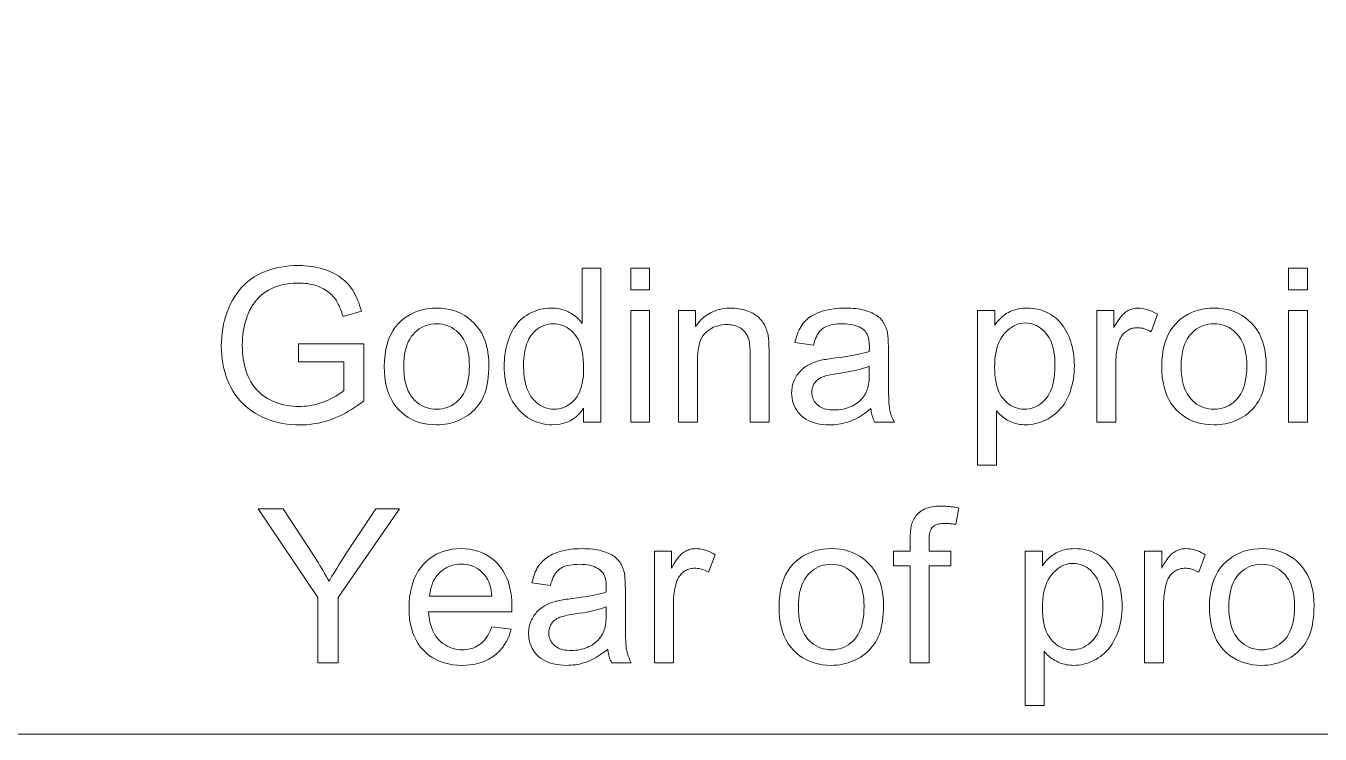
# Model space of a CAD drawing. Extents: x 0 to 297, y 0 to 420.
# Drawn here: x 245.36 to 270.57, y 113.87 to 127.65 of the extents above; entities that cross this region are included whole.
import ezdxf

# ---------------------------------------------------------------- set-up
doc = ezdxf.new("R2010")
doc.units = 0

msp = doc.modelspace()

# ---------------------------------------------------------------- linework, layer by layer
at = {"color": 7, "lineweight": 13}
msp.add_lwpolyline([(218.078, 153.595), (243.418, 113.867), (285.055, 113.867)], dxfattribs=at)
for points in [[(250.669, 121.114), (250.669, 121.466), (251.94, 121.468), (251.94, 120.355), (251.882, 120.31), (251.822, 120.266), (251.763, 120.226), (251.703, 120.187), (251.643, 120.151), (251.582, 120.117), (251.522, 120.085), (251.46, 120.056), (251.399, 120.029), (251.337, 120.004), (251.274, 119.982), (251.211, 119.962), (251.148, 119.944), (251.085, 119.929), (251.021, 119.916), (250.957, 119.905), (250.893, 119.897), (250.828, 119.891), (250.763, 119.888), (250.698, 119.887), (250.61, 119.888), (250.525, 119.894), (250.44, 119.904), (250.357, 119.917), (250.276, 119.934), (250.197, 119.955), (250.119, 119.979), (250.043, 120.008), (249.968, 120.04), (249.895, 120.076), (249.824, 120.115), (249.757, 120.158), (249.694, 120.205), (249.634, 120.254), (249.578, 120.307), (249.525, 120.364), (249.476, 120.424), (249.43, 120.487), (249.388, 120.553), (249.35, 120.623), (249.315, 120.696), (249.283, 120.77), (249.256, 120.846), (249.232, 120.923), (249.211, 121.002), (249.195, 121.083), (249.182, 121.166), (249.173, 121.25), (249.167, 121.336), (249.165, 121.423), (249.167, 121.51), (249.173, 121.596), (249.182, 121.681), (249.195, 121.764), (249.211, 121.847), (249.231, 121.928), (249.255, 122.008), (249.283, 122.087), (249.314, 122.164), (249.348, 122.241), (249.387, 122.315), (249.428, 122.385), (249.473, 122.451), (249.521, 122.513), (249.572, 122.572), (249.626, 122.626), (249.684, 122.677), (249.744, 122.723), (249.808, 122.766), (249.875, 122.805), (249.945, 122.84), (250.017, 122.871), (250.091, 122.899), (250.167, 122.923), (250.245, 122.943), (250.326, 122.959), (250.408, 122.972), (250.492, 122.982), (250.579, 122.987), (250.667, 122.989), (250.732, 122.988), (250.795, 122.985), (250.857, 122.979), (250.918, 122.972), (250.977, 122.963), (251.035, 122.951), (251.092, 122.937), (251.148, 122.921), (251.202, 122.904), (251.256, 122.883), (251.307, 122.862), (251.356, 122.838), (251.403, 122.813), (251.448, 122.786), (251.49, 122.757), (251.53, 122.727), (251.568, 122.695), (251.604, 122.662), (251.637, 122.627), (251.668, 122.59), (251.697, 122.551), (251.725, 122.51), (251.751, 122.467), (251.776, 122.421), (251.8, 122.373), (251.822, 122.323), (251.842, 122.27), (251.861, 122.215), (251.879, 122.158), (251.895, 122.099), (251.537, 122), (251.523, 122.045), (251.509, 122.088), (251.494, 122.129), (251.478, 122.168), (251.461, 122.205), (251.444, 122.24), (251.426, 122.273), (251.408, 122.304), (251.389, 122.333), (251.369, 122.361), (251.348, 122.386), (251.326, 122.411), (251.301, 122.435), (251.275, 122.457), (251.248, 122.479), (251.218, 122.499), (251.187, 122.518), (251.154, 122.537), (251.119, 122.554), (251.083, 122.57), (251.045, 122.585), (251.007, 122.599), (250.967, 122.611), (250.927, 122.621), (250.886, 122.629), (250.845, 122.637), (250.802, 122.642), (250.759, 122.646), (250.714, 122.648), (250.669, 122.649), (250.616, 122.648), (250.564, 122.646), (250.513, 122.642), (250.463, 122.636), (250.416, 122.628), (250.369, 122.619), (250.324, 122.609), (250.281, 122.596), (250.239, 122.582), (250.199, 122.566), (250.16, 122.549), (250.122, 122.531), (250.087, 122.512), (250.052, 122.492), (250.019, 122.47), (249.988, 122.448), (249.958, 122.425), (249.93, 122.4), (249.904, 122.375), (249.878, 122.348), (249.855, 122.321), (249.832, 122.293), (249.81, 122.265), (249.79, 122.236), (249.77, 122.207), (249.752, 122.177), (249.735, 122.146), (249.718, 122.115), (249.703, 122.084), (249.689, 122.052), (249.667, 121.995), (249.648, 121.938), (249.631, 121.88), (249.616, 121.821), (249.603, 121.762), (249.593, 121.701), (249.585, 121.639), (249.579, 121.576), (249.576, 121.513), (249.575, 121.448), (249.576, 121.369), (249.58, 121.293), (249.587, 121.219), (249.597, 121.148), (249.609, 121.08), (249.624, 121.014), (249.642, 120.951), (249.663, 120.89), (249.686, 120.832), (249.713, 120.777), (249.742, 120.724), (249.773, 120.674), (249.807, 120.627), (249.843, 120.583), (249.882, 120.541), (249.924, 120.503), (249.968, 120.467), (250.014, 120.434), (250.063, 120.403), (250.115, 120.376), (250.168, 120.351), (250.222, 120.328), (250.276, 120.309), (250.331, 120.292), (250.387, 120.277), (250.443, 120.266), (250.5, 120.256), (250.558, 120.25), (250.617, 120.246), (250.676, 120.245), (250.727, 120.246), (250.778, 120.249), (250.829, 120.254), (250.88, 120.261), (250.93, 120.269), (250.981, 120.28), (251.031, 120.293), (251.08, 120.308), (251.13, 120.325), (251.179, 120.344), (251.227, 120.364), (251.272, 120.384), (251.316, 120.405), (251.356, 120.425), (251.395, 120.446), (251.431, 120.468), (251.465, 120.489), (251.496, 120.511), (251.525, 120.533), (251.551, 120.556), (251.551, 121.114)], [(256.219, 119.938), (256.219, 120.212), (256.176, 120.15), (256.129, 120.096), (256.078, 120.047), (256.023, 120.005), (255.964, 119.969), (255.901, 119.94), (255.835, 119.918), (255.764, 119.902), (255.69, 119.892), (255.611, 119.889), (255.56, 119.89), (255.509, 119.894), (255.459, 119.901), (255.41, 119.912), (255.362, 119.924), (255.315, 119.94), (255.268, 119.959), (255.222, 119.98), (255.178, 120.005), (255.134, 120.032), (255.091, 120.062), (255.05, 120.094), (255.012, 120.128), (254.975, 120.165), (254.94, 120.203), (254.907, 120.245), (254.877, 120.288), (254.848, 120.334), (254.821, 120.382), (254.796, 120.432), (254.773, 120.484), (254.753, 120.538), (254.735, 120.593), (254.719, 120.65), (254.706, 120.708), (254.695, 120.768), (254.687, 120.829), (254.681, 120.892), (254.677, 120.956), (254.676, 121.022), (254.677, 121.087), (254.681, 121.15), (254.686, 121.212), (254.694, 121.273), (254.703, 121.333), (254.715, 121.391), (254.729, 121.448), (254.746, 121.504), (254.764, 121.559), (254.785, 121.613), (254.807, 121.664), (254.832, 121.714), (254.86, 121.761), (254.889, 121.805), (254.92, 121.847), (254.954, 121.886), (254.99, 121.923), (255.028, 121.957), (255.068, 121.989), (255.11, 122.019), (255.154, 122.046), (255.199, 122.07), (255.245, 122.091), (255.292, 122.109), (255.34, 122.125), (255.389, 122.137), (255.439, 122.147), (255.49, 122.154), (255.542, 122.159), (255.595, 122.16), (255.634, 122.159), (255.672, 122.157), (255.709, 122.153), (255.745, 122.147), (255.781, 122.139), (255.815, 122.13), (255.849, 122.119), (255.882, 122.107), (255.914, 122.093), (255.945, 122.077), (255.975, 122.06), (256.004, 122.042), (256.032, 122.023), (256.059, 122.003), (256.084, 121.982), (256.109, 121.96), (256.132, 121.937), (256.154, 121.913), (256.175, 121.887), (256.195, 121.861), (256.195, 122.938), (256.561, 122.938), (256.561, 119.938)], [(257.142, 122.514), (257.142, 122.938), (257.51, 122.938), (257.51, 122.514)], [(269.957, 122.514), (269.957, 122.938), (270.325, 122.938), (270.325, 122.514)], [(252.341, 121.024), (252.345, 121.142), (252.355, 121.253), (252.372, 121.358), (252.395, 121.457), (252.425, 121.55), (252.462, 121.636), (252.506, 121.716), (252.556, 121.79), (252.613, 121.857), (252.677, 121.919), (252.734, 121.964), (252.794, 122.006), (252.856, 122.042), (252.921, 122.073), (252.988, 122.1), (253.058, 122.121), (253.13, 122.138), (253.204, 122.15), (253.281, 122.158), (253.36, 122.16), (253.448, 122.157), (253.533, 122.148), (253.615, 122.134), (253.693, 122.113), (253.768, 122.087), (253.839, 122.054), (253.908, 122.016), (253.973, 121.972), (254.035, 121.922), (254.093, 121.866), (254.147, 121.805), (254.195, 121.74), (254.238, 121.67), (254.275, 121.596), (254.306, 121.517), (254.332, 121.433), (254.352, 121.346), (254.366, 121.253), (254.375, 121.156), (254.377, 121.055), (254.376, 120.973), (254.372, 120.894), (254.366, 120.819), (254.357, 120.748), (254.346, 120.68), (254.332, 120.616), (254.316, 120.555), (254.297, 120.498), (254.276, 120.445), (254.252, 120.395), (254.225, 120.348), (254.197, 120.303), (254.166, 120.26), (254.133, 120.22), (254.097, 120.181), (254.059, 120.145), (254.019, 120.111), (253.977, 120.079), (253.932, 120.049), (253.885, 120.022), (253.837, 119.996), (253.787, 119.974), (253.737, 119.954), (253.686, 119.936), (253.634, 119.922), (253.581, 119.91), (253.527, 119.901), (253.472, 119.894), (253.417, 119.89), (253.36, 119.889), (253.271, 119.892), (253.185, 119.9), (253.102, 119.915), (253.023, 119.935), (252.948, 119.962), (252.876, 119.994), (252.807, 120.032), (252.742, 120.076), (252.681, 120.126), (252.623, 120.181), (252.569, 120.242), (252.521, 120.309), (252.479, 120.38), (252.443, 120.457), (252.412, 120.538), (252.386, 120.625), (252.367, 120.717), (252.353, 120.814), (252.344, 120.917)], [(257.142, 119.938), (257.142, 122.111), (257.51, 122.111), (257.51, 119.938)], [(258.071, 119.938), (258.071, 122.111), (258.403, 122.111), (258.403, 121.802), (258.453, 121.87), (258.507, 121.931), (258.566, 121.985), (258.628, 122.031), (258.695, 122.071), (258.767, 122.103), (258.842, 122.128), (258.922, 122.146), (259.006, 122.157), (259.094, 122.16), (259.133, 122.159), (259.172, 122.157), (259.209, 122.154), (259.246, 122.149), (259.283, 122.142), (259.319, 122.135), (259.354, 122.125), (259.388, 122.115), (259.422, 122.103), (259.456, 122.089), (259.488, 122.075), (259.518, 122.059), (259.547, 122.043), (259.574, 122.026), (259.6, 122.008), (259.623, 121.989), (259.646, 121.969), (259.666, 121.948), (259.685, 121.927), (259.702, 121.904), (259.718, 121.881), (259.733, 121.857), (259.747, 121.832), (259.76, 121.806), (259.772, 121.779), (259.783, 121.751), (259.793, 121.723), (259.802, 121.693), (259.81, 121.663), (259.817, 121.632), (259.821, 121.61), (259.824, 121.585), (259.827, 121.557), (259.83, 121.526), (259.832, 121.491), (259.834, 121.454), (259.835, 121.414), (259.836, 121.37), (259.837, 121.324), (259.837, 121.274), (259.837, 119.938), (259.469, 119.938), (259.469, 121.26), (259.468, 121.304), (259.467, 121.345), (259.465, 121.385), (259.462, 121.422), (259.458, 121.456), (259.453, 121.489), (259.448, 121.519), (259.441, 121.547), (259.434, 121.573), (259.426, 121.596), (259.417, 121.618), (259.406, 121.639), (259.394, 121.659), (259.381, 121.678), (259.366, 121.697), (259.35, 121.714), (259.333, 121.73), (259.315, 121.746), (259.295, 121.761), (259.273, 121.774), (259.251, 121.787), (259.228, 121.798), (259.204, 121.808), (259.18, 121.817), (259.155, 121.824), (259.128, 121.83), (259.102, 121.835), (259.074, 121.838), (259.046, 121.84), (259.017, 121.841), (258.97, 121.839), (258.925, 121.835), (258.881, 121.827), (258.839, 121.817), (258.797, 121.804), (258.757, 121.787), (258.719, 121.768), (258.681, 121.745), (258.645, 121.72), (258.61, 121.691), (258.578, 121.659), (258.549, 121.621), (258.523, 121.578), (258.501, 121.529), (258.482, 121.475), (258.467, 121.416), (258.455, 121.351), (258.446, 121.281), (258.441, 121.205), (258.44, 121.125), (258.44, 119.938)], [(261.82, 120.206), (261.779, 120.172), (261.739, 120.14), (261.699, 120.111), (261.659, 120.083), (261.619, 120.057), (261.58, 120.034), (261.541, 120.012), (261.503, 119.993), (261.464, 119.976), (261.426, 119.96), (261.388, 119.947), (261.349, 119.934), (261.31, 119.924), (261.27, 119.914), (261.23, 119.907), (261.189, 119.9), (261.148, 119.895), (261.106, 119.891), (261.063, 119.889), (261.02, 119.889), (260.95, 119.89), (260.883, 119.896), (260.82, 119.904), (260.76, 119.917), (260.703, 119.932), (260.65, 119.952), (260.6, 119.974), (260.553, 120.001), (260.51, 120.03), (260.47, 120.064), (260.433, 120.1), (260.4, 120.137), (260.371, 120.177), (260.346, 120.219), (260.325, 120.263), (260.308, 120.309), (260.295, 120.356), (260.285, 120.406), (260.279, 120.457), (260.277, 120.511), (260.278, 120.542), (260.28, 120.573), (260.284, 120.604), (260.289, 120.634), (260.295, 120.663), (260.303, 120.692), (260.313, 120.721), (260.324, 120.748), (260.336, 120.776), (260.35, 120.802), (260.365, 120.828), (260.381, 120.853), (260.397, 120.877), (260.415, 120.9), (260.434, 120.921), (260.453, 120.942), (260.474, 120.962), (260.495, 120.98), (260.517, 120.998), (260.54, 121.014), (260.564, 121.03), (260.588, 121.044), (260.613, 121.058), (260.639, 121.072), (260.665, 121.084), (260.692, 121.096), (260.719, 121.107), (260.747, 121.117), (260.776, 121.126), (260.805, 121.135), (260.828, 121.141), (260.853, 121.146), (260.88, 121.152), (260.91, 121.157), (260.941, 121.163), (260.975, 121.168), (261.011, 121.174), (261.049, 121.179), (261.09, 121.185), (261.133, 121.19), (261.219, 121.201), (261.302, 121.212), (261.379, 121.224), (261.452, 121.236), (261.52, 121.248), (261.583, 121.261), (261.642, 121.275), (261.696, 121.288), (261.745, 121.302), (261.789, 121.317), (261.79, 121.332), (261.79, 121.345), (261.791, 121.357), (261.791, 121.369), (261.791, 121.379), (261.791, 121.388), (261.791, 121.396), (261.791, 121.403), (261.792, 121.409), (261.792, 121.413), (261.79, 121.457), (261.787, 121.498), (261.782, 121.536), (261.775, 121.572), (261.765, 121.605), (261.754, 121.635), (261.74, 121.663), (261.725, 121.688), (261.707, 121.711), (261.687, 121.73), (261.658, 121.754), (261.625, 121.775), (261.59, 121.794), (261.552, 121.81), (261.512, 121.824), (261.468, 121.835), (261.422, 121.844), (261.374, 121.85), (261.322, 121.854), (261.268, 121.855), (261.217, 121.854), (261.169, 121.852), (261.124, 121.847), (261.082, 121.841), (261.042, 121.832), (261.005, 121.822), (260.97, 121.811), (260.939, 121.797), (260.91, 121.781), (260.884, 121.764), (260.86, 121.744), (260.837, 121.722), (260.815, 121.697), (260.795, 121.669), (260.776, 121.638), (260.759, 121.604), (260.742, 121.568), (260.727, 121.529), (260.713, 121.487), (260.701, 121.442), (260.341, 121.491), (260.351, 121.536), (260.363, 121.58), (260.376, 121.622), (260.39, 121.662), (260.406, 121.7), (260.422, 121.736), (260.44, 121.771), (260.46, 121.804), (260.48, 121.835), (260.502, 121.864), (260.526, 121.892), (260.551, 121.919), (260.579, 121.944), (260.608, 121.968), (260.64, 121.99), (260.673, 122.011), (260.709, 122.031), (260.747, 122.05), (260.786, 122.067), (260.828, 122.083), (260.871, 122.098), (260.915, 122.111), (260.961, 122.122), (261.009, 122.132), (261.057, 122.141), (261.107, 122.148), (261.159, 122.153), (261.211, 122.157), (261.265, 122.159), (261.321, 122.16), (261.375, 122.159), (261.428, 122.157), (261.478, 122.154), (261.527, 122.15), (261.573, 122.144), (261.617, 122.137), (261.659, 122.128), (261.699, 122.118), (261.737, 122.107), (261.773, 122.095), (261.807, 122.081), (261.839, 122.067), (261.869, 122.052), (261.898, 122.037), (261.924, 122.021), (261.949, 122.004), (261.971, 121.986), (261.992, 121.968), (262.012, 121.949), (262.029, 121.93), (262.045, 121.91), (262.06, 121.888), (262.074, 121.866), (262.087, 121.842), (262.098, 121.818), (262.109, 121.792), (262.119, 121.765), (262.128, 121.738), (262.136, 121.709), (262.143, 121.679), (262.147, 121.659), (262.15, 121.635), (262.153, 121.609), (262.155, 121.58), (262.157, 121.547), (262.159, 121.512), (262.16, 121.473), (262.161, 121.432), (262.162, 121.387), (262.162, 121.339), (262.162, 120.848), (262.162, 120.749), (262.163, 120.658), (262.164, 120.574), (262.166, 120.498), (262.168, 120.429), (262.17, 120.368), (262.173, 120.314), (262.177, 120.268), (262.181, 120.23), (262.185, 120.199), (262.191, 120.172), (262.197, 120.145), (262.204, 120.118), (262.212, 120.092), (262.22, 120.065), (262.23, 120.039), (262.241, 120.014), (262.253, 119.988), (262.265, 119.963), (262.279, 119.938), (261.894, 119.938), (261.883, 119.961), (261.873, 119.985), (261.863, 120.01), (261.855, 120.036), (261.847, 120.062), (261.84, 120.089), (261.834, 120.117), (261.828, 120.146), (261.824, 120.175)], [(263.897, 119.105), (263.897, 122.111), (264.233, 122.111), (264.233, 121.829), (264.257, 121.861), (264.282, 121.892), (264.307, 121.921), (264.333, 121.948), (264.359, 121.974), (264.386, 121.998), (264.414, 122.02), (264.442, 122.041), (264.471, 122.06), (264.501, 122.077), (264.531, 122.093), (264.563, 122.107), (264.596, 122.119), (264.631, 122.13), (264.666, 122.139), (264.703, 122.147), (264.741, 122.153), (264.781, 122.157), (264.821, 122.159), (264.863, 122.16), (264.918, 122.159), (264.972, 122.154), (265.024, 122.147), (265.075, 122.137), (265.125, 122.124), (265.174, 122.109), (265.221, 122.09), (265.267, 122.068), (265.311, 122.044), (265.354, 122.017), (265.396, 121.987), (265.435, 121.955), (265.473, 121.92), (265.508, 121.883), (265.541, 121.844), (265.572, 121.803), (265.601, 121.759), (265.628, 121.712), (265.653, 121.664), (265.676, 121.613), (265.696, 121.56), (265.715, 121.506), (265.731, 121.452), (265.745, 121.396), (265.757, 121.339), (265.767, 121.282), (265.774, 121.223), (265.78, 121.163), (265.783, 121.102), (265.784, 121.041), (265.783, 120.975), (265.779, 120.91), (265.773, 120.847), (265.765, 120.785), (265.754, 120.724), (265.741, 120.664), (265.725, 120.606), (265.707, 120.55), (265.687, 120.494), (265.664, 120.44), (265.639, 120.388), (265.612, 120.338), (265.583, 120.291), (265.551, 120.246), (265.517, 120.204), (265.482, 120.165), (265.444, 120.127), (265.403, 120.093), (265.361, 120.061), (265.316, 120.031), (265.271, 120.004), (265.224, 119.98), (265.177, 119.958), (265.13, 119.94), (265.082, 119.924), (265.034, 119.911), (264.985, 119.901), (264.936, 119.894), (264.887, 119.89), (264.837, 119.889), (264.8, 119.889), (264.764, 119.892), (264.729, 119.896), (264.695, 119.901), (264.662, 119.908), (264.629, 119.917), (264.597, 119.927), (264.566, 119.938), (264.536, 119.952), (264.506, 119.966), (264.477, 119.982), (264.45, 119.999), (264.423, 120.017), (264.397, 120.035), (264.373, 120.054), (264.349, 120.074), (264.327, 120.095), (264.305, 120.117), (264.285, 120.139), (264.266, 120.163), (264.266, 119.105)], [(266.224, 119.938), (266.224, 122.111), (266.556, 122.111), (266.556, 121.782), (266.581, 121.826), (266.605, 121.868), (266.63, 121.906), (266.654, 121.941), (266.678, 121.973), (266.701, 122.002), (266.724, 122.028), (266.746, 122.051), (266.768, 122.07), (266.79, 122.086), (266.812, 122.1), (266.834, 122.113), (266.856, 122.124), (266.879, 122.134), (266.903, 122.142), (266.926, 122.148), (266.951, 122.153), (266.975, 122.157), (267.001, 122.159), (267.026, 122.16), (267.063, 122.159), (267.101, 122.155), (267.138, 122.149), (267.176, 122.141), (267.214, 122.13), (267.252, 122.117), (267.29, 122.102), (267.328, 122.084), (267.366, 122.064), (267.405, 122.041), (267.278, 121.7), (267.251, 121.715), (267.224, 121.728), (267.197, 121.74), (267.17, 121.751), (267.143, 121.76), (267.116, 121.767), (267.089, 121.772), (267.062, 121.776), (267.035, 121.779), (267.008, 121.779), (266.984, 121.779), (266.96, 121.777), (266.938, 121.773), (266.915, 121.768), (266.893, 121.761), (266.872, 121.753), (266.851, 121.744), (266.83, 121.733), (266.81, 121.721), (266.791, 121.707), (266.772, 121.692), (266.755, 121.676), (266.738, 121.658), (266.723, 121.64), (266.708, 121.62), (266.695, 121.599), (266.683, 121.578), (266.672, 121.555), (266.662, 121.53), (266.654, 121.505), (266.642, 121.466), (266.632, 121.425), (266.622, 121.384), (266.614, 121.342), (266.608, 121.3), (266.602, 121.256), (266.598, 121.212), (266.595, 121.167), (266.593, 121.122), (266.592, 121.076), (266.592, 119.938)], [(267.487, 121.024), (267.49, 121.142), (267.5, 121.253), (267.517, 121.358), (267.54, 121.457), (267.571, 121.55), (267.607, 121.636), (267.651, 121.716), (267.701, 121.79), (267.758, 121.857), (267.822, 121.919), (267.88, 121.964), (267.939, 122.006), (268.001, 122.042), (268.066, 122.073), (268.133, 122.1), (268.203, 122.121), (268.275, 122.138), (268.349, 122.15), (268.426, 122.158), (268.506, 122.16), (268.594, 122.157), (268.678, 122.148), (268.76, 122.134), (268.838, 122.113), (268.913, 122.087), (268.985, 122.054), (269.053, 122.016), (269.118, 121.972), (269.18, 121.922), (269.238, 121.866), (269.292, 121.805), (269.341, 121.74), (269.383, 121.67), (269.42, 121.596), (269.452, 121.517), (269.477, 121.433), (269.497, 121.346), (269.511, 121.253), (269.52, 121.156), (269.523, 121.055), (269.522, 120.973), (269.518, 120.894), (269.511, 120.819), (269.503, 120.748), (269.491, 120.68), (269.477, 120.616), (269.461, 120.555), (269.442, 120.498), (269.421, 120.445), (269.397, 120.395), (269.371, 120.348), (269.342, 120.303), (269.311, 120.26), (269.278, 120.22), (269.242, 120.181), (269.205, 120.145), (269.165, 120.111), (269.122, 120.079), (269.078, 120.049), (269.031, 120.022), (268.982, 119.996), (268.933, 119.974), (268.882, 119.954), (268.831, 119.936), (268.779, 119.922), (268.726, 119.91), (268.672, 119.901), (268.618, 119.894), (268.562, 119.89), (268.506, 119.889), (268.416, 119.892), (268.33, 119.9), (268.248, 119.915), (268.169, 119.935), (268.093, 119.962), (268.021, 119.994), (267.953, 120.032), (267.888, 120.076), (267.826, 120.126), (267.768, 120.181), (267.715, 120.242), (267.667, 120.309), (267.624, 120.38), (267.588, 120.457), (267.557, 120.538), (267.532, 120.625), (267.512, 120.717), (267.498, 120.814), (267.489, 120.917)], [(269.957, 119.938), (269.957, 122.111), (270.325, 122.111), (270.325, 119.938)], [(252.72, 121.024), (252.722, 120.943), (252.727, 120.866), (252.736, 120.793), (252.749, 120.724), (252.765, 120.659), (252.785, 120.599), (252.809, 120.543), (252.836, 120.491), (252.867, 120.443), (252.902, 120.399), (252.939, 120.36), (252.979, 120.324), (253.02, 120.293), (253.063, 120.266), (253.108, 120.243), (253.154, 120.225), (253.203, 120.21), (253.254, 120.2), (253.306, 120.194), (253.36, 120.191), (253.414, 120.194), (253.466, 120.2), (253.517, 120.21), (253.565, 120.225), (253.612, 120.244), (253.656, 120.267), (253.699, 120.294), (253.74, 120.325), (253.779, 120.361), (253.817, 120.4), (253.851, 120.444), (253.882, 120.492), (253.91, 120.545), (253.933, 120.602), (253.953, 120.664), (253.97, 120.729), (253.982, 120.8), (253.992, 120.874), (253.997, 120.953), (253.999, 121.037), (253.997, 121.115), (253.992, 121.19), (253.982, 121.261), (253.97, 121.328), (253.953, 121.391), (253.933, 121.45), (253.909, 121.505), (253.882, 121.557), (253.851, 121.604), (253.816, 121.647), (253.778, 121.687), (253.739, 121.722), (253.698, 121.753), (253.655, 121.78), (253.61, 121.803), (253.564, 121.822), (253.516, 121.836), (253.466, 121.847), (253.414, 121.853), (253.36, 121.855), (253.306, 121.853), (253.254, 121.847), (253.203, 121.837), (253.154, 121.822), (253.108, 121.804), (253.063, 121.781), (253.02, 121.754), (252.979, 121.723), (252.939, 121.688), (252.902, 121.648), (252.867, 121.605), (252.836, 121.557), (252.809, 121.506), (252.785, 121.449), (252.765, 121.389), (252.749, 121.325), (252.736, 121.256), (252.727, 121.183), (252.722, 121.106)], [(255.055, 121.022), (255.057, 120.941), (255.062, 120.864), (255.071, 120.791), (255.083, 120.722), (255.099, 120.658), (255.118, 120.597), (255.141, 120.541), (255.167, 120.489), (255.197, 120.442), (255.231, 120.398), (255.267, 120.359), (255.304, 120.324), (255.342, 120.293), (255.382, 120.266), (255.423, 120.243), (255.465, 120.225), (255.508, 120.21), (255.553, 120.2), (255.599, 120.194), (255.646, 120.191), (255.694, 120.193), (255.74, 120.199), (255.785, 120.209), (255.828, 120.223), (255.87, 120.241), (255.91, 120.263), (255.949, 120.288), (255.986, 120.318), (256.022, 120.351), (256.057, 120.389), (256.089, 120.431), (256.117, 120.476), (256.143, 120.526), (256.165, 120.58), (256.183, 120.638), (256.198, 120.701), (256.21, 120.767), (256.219, 120.838), (256.224, 120.913), (256.225, 120.992), (256.224, 121.078), (256.218, 121.161), (256.21, 121.238), (256.198, 121.311), (256.182, 121.378), (256.163, 121.441), (256.141, 121.5), (256.115, 121.553), (256.086, 121.602), (256.053, 121.646), (256.018, 121.686), (255.982, 121.722), (255.943, 121.753), (255.903, 121.78), (255.862, 121.803), (255.818, 121.822), (255.774, 121.836), (255.727, 121.847), (255.679, 121.853), (255.63, 121.855), (255.582, 121.853), (255.535, 121.847), (255.49, 121.837), (255.446, 121.823), (255.405, 121.805), (255.364, 121.783), (255.326, 121.757), (255.289, 121.727), (255.253, 121.693), (255.22, 121.655), (255.188, 121.612), (255.16, 121.565), (255.136, 121.513), (255.114, 121.457), (255.096, 121.396), (255.081, 121.331), (255.07, 121.261), (255.061, 121.186), (255.056, 121.106)], [(264.231, 121.012), (264.233, 120.93), (264.238, 120.853), (264.246, 120.78), (264.258, 120.711), (264.273, 120.647), (264.292, 120.587), (264.314, 120.532), (264.34, 120.481), (264.368, 120.434), (264.401, 120.392), (264.435, 120.354), (264.471, 120.32), (264.509, 120.29), (264.548, 120.264), (264.588, 120.242), (264.63, 120.224), (264.674, 120.21), (264.718, 120.199), (264.764, 120.193), (264.812, 120.191), (264.86, 120.194), (264.907, 120.2), (264.953, 120.21), (264.997, 120.225), (265.04, 120.243), (265.081, 120.266), (265.121, 120.293), (265.16, 120.324), (265.197, 120.36), (265.233, 120.399), (265.266, 120.443), (265.296, 120.491), (265.322, 120.544), (265.344, 120.602), (265.364, 120.664), (265.379, 120.731), (265.392, 120.802), (265.4, 120.878), (265.406, 120.958), (265.407, 121.043), (265.406, 121.124), (265.401, 121.201), (265.392, 121.273), (265.38, 121.342), (265.365, 121.406), (265.346, 121.466), (265.324, 121.522), (265.298, 121.574), (265.269, 121.621), (265.237, 121.665), (265.202, 121.704), (265.166, 121.739), (265.128, 121.77), (265.089, 121.797), (265.049, 121.82), (265.008, 121.838), (264.965, 121.853), (264.921, 121.863), (264.875, 121.869), (264.828, 121.872), (264.782, 121.869), (264.736, 121.863), (264.692, 121.852), (264.649, 121.836), (264.607, 121.817), (264.565, 121.792), (264.525, 121.764), (264.487, 121.731), (264.449, 121.693), (264.412, 121.652), (264.378, 121.606), (264.347, 121.556), (264.32, 121.502), (264.296, 121.444), (264.276, 121.382), (264.26, 121.316), (264.247, 121.246), (264.238, 121.172), (264.233, 121.094)], [(267.865, 121.024), (267.867, 120.943), (267.872, 120.866), (267.882, 120.793), (267.894, 120.724), (267.911, 120.659), (267.931, 120.599), (267.954, 120.543), (267.982, 120.491), (268.013, 120.443), (268.047, 120.399), (268.085, 120.36), (268.124, 120.324), (268.165, 120.293), (268.208, 120.266), (268.253, 120.243), (268.3, 120.225), (268.348, 120.21), (268.399, 120.2), (268.451, 120.194), (268.506, 120.191), (268.56, 120.194), (268.612, 120.2), (268.662, 120.21), (268.71, 120.225), (268.757, 120.244), (268.802, 120.267), (268.844, 120.294), (268.886, 120.325), (268.925, 120.361), (268.962, 120.4), (268.997, 120.444), (269.028, 120.492), (269.055, 120.545), (269.079, 120.602), (269.099, 120.664), (269.115, 120.729), (269.128, 120.8), (269.137, 120.874), (269.142, 120.953), (269.144, 121.037), (269.142, 121.115), (269.137, 121.19), (269.128, 121.261), (269.115, 121.328), (269.098, 121.391), (269.078, 121.45), (269.054, 121.505), (269.027, 121.557), (268.996, 121.604), (268.961, 121.647), (268.924, 121.687), (268.884, 121.722), (268.843, 121.753), (268.8, 121.78), (268.756, 121.803), (268.709, 121.822), (268.661, 121.836), (268.611, 121.847), (268.559, 121.853), (268.506, 121.855), (268.451, 121.853), (268.399, 121.847), (268.348, 121.837), (268.3, 121.822), (268.253, 121.804), (268.208, 121.781), (268.165, 121.754), (268.124, 121.723), (268.085, 121.688), (268.047, 121.648), (268.013, 121.605), (267.982, 121.557), (267.954, 121.506), (267.931, 121.449), (267.911, 121.389), (267.894, 121.325), (267.882, 121.256), (267.872, 121.183), (267.867, 121.106)], [(261.789, 121.028), (261.747, 121.012), (261.701, 120.997), (261.651, 120.982), (261.597, 120.967), (261.539, 120.953), (261.477, 120.939), (261.41, 120.926), (261.34, 120.913), (261.266, 120.901), (261.188, 120.889), (261.144, 120.883), (261.102, 120.876), (261.064, 120.869), (261.027, 120.862), (260.994, 120.854), (260.963, 120.847), (260.935, 120.839), (260.91, 120.832), (260.887, 120.824), (260.867, 120.816), (260.848, 120.807), (260.831, 120.798), (260.814, 120.788), (260.798, 120.777), (260.783, 120.765), (260.769, 120.753), (260.756, 120.74), (260.743, 120.726), (260.732, 120.711), (260.721, 120.696), (260.712, 120.68), (260.703, 120.664), (260.695, 120.647), (260.689, 120.63), (260.683, 120.613), (260.678, 120.595), (260.675, 120.577), (260.672, 120.559), (260.671, 120.54), (260.67, 120.521), (260.671, 120.492), (260.675, 120.464), (260.68, 120.437), (260.688, 120.411), (260.698, 120.386), (260.71, 120.362), (260.725, 120.339), (260.741, 120.317), (260.76, 120.296), (260.782, 120.275), (260.805, 120.257), (260.83, 120.24), (260.858, 120.225), (260.887, 120.213), (260.919, 120.202), (260.953, 120.193), (260.988, 120.186), (261.026, 120.181), (261.066, 120.178), (261.108, 120.177), (261.15, 120.178), (261.191, 120.181), (261.232, 120.186), (261.271, 120.192), (261.309, 120.2), (261.346, 120.211), (261.383, 120.223), (261.418, 120.237), (261.453, 120.253), (261.487, 120.27), (261.519, 120.29), (261.549, 120.31), (261.578, 120.332), (261.605, 120.356), (261.63, 120.381), (261.654, 120.407), (261.676, 120.434), (261.695, 120.463), (261.714, 120.493), (261.73, 120.525), (261.741, 120.551), (261.751, 120.58), (261.76, 120.611), (261.768, 120.644), (261.775, 120.68), (261.78, 120.718), (261.784, 120.758), (261.787, 120.801), (261.789, 120.846), (261.789, 120.893)], [(251.043, 115.256), (251.043, 116.526), (249.887, 118.256), (250.37, 118.256), (250.961, 117.351), (250.994, 117.3), (251.026, 117.25), (251.057, 117.199), (251.088, 117.148), (251.119, 117.097), (251.149, 117.047), (251.179, 116.996), (251.209, 116.945), (251.237, 116.894), (251.266, 116.844), (251.294, 116.891), (251.322, 116.94), (251.352, 116.99), (251.383, 117.041), (251.415, 117.094), (251.449, 117.147), (251.483, 117.202), (251.519, 117.258), (251.555, 117.315), (251.593, 117.374), (252.175, 118.256), (252.637, 118.256), (251.44, 116.526), (251.44, 115.256)], [(262.587, 115.256), (262.587, 117.142), (262.261, 117.142), (262.261, 117.429), (262.587, 117.429), (262.587, 117.66), (262.587, 117.703), (262.588, 117.743), (262.59, 117.781), (262.593, 117.817), (262.596, 117.851), (262.601, 117.882), (262.606, 117.911), (262.611, 117.938), (262.618, 117.963), (262.625, 117.985), (262.637, 118.014), (262.65, 118.041), (262.665, 118.067), (262.681, 118.091), (262.699, 118.115), (262.718, 118.138), (262.74, 118.159), (262.762, 118.18), (262.787, 118.199), (262.813, 118.218), (262.841, 118.235), (262.871, 118.25), (262.903, 118.263), (262.937, 118.275), (262.974, 118.284), (263.012, 118.293), (263.053, 118.299), (263.096, 118.303), (263.141, 118.306), (263.188, 118.307), (263.22, 118.306), (263.252, 118.305), (263.284, 118.303), (263.318, 118.301), (263.352, 118.298), (263.387, 118.293), (263.422, 118.289), (263.458, 118.283), (263.495, 118.277), (263.532, 118.27), (263.477, 117.949), (263.454, 117.953), (263.431, 117.956), (263.409, 117.959), (263.387, 117.962), (263.365, 117.964), (263.344, 117.966), (263.322, 117.967), (263.301, 117.968), (263.28, 117.969), (263.26, 117.969), (263.227, 117.968), (263.197, 117.966), (263.168, 117.963), (263.141, 117.958), (263.117, 117.951), (263.094, 117.943), (263.073, 117.934), (263.054, 117.923), (263.037, 117.911), (263.022, 117.897), (263.009, 117.882), (262.997, 117.864), (262.987, 117.843), (262.978, 117.82), (262.97, 117.795), (262.964, 117.767), (262.959, 117.736), (262.956, 117.703), (262.954, 117.667), (262.953, 117.629), (262.953, 117.429), (263.376, 117.429), (263.376, 117.142), (262.953, 117.142), (262.953, 115.256)], [(254.434, 115.955), (254.814, 115.908), (254.795, 115.843), (254.772, 115.781), (254.747, 115.722), (254.718, 115.665), (254.686, 115.612), (254.651, 115.562), (254.613, 115.515), (254.572, 115.47), (254.528, 115.429), (254.481, 115.391), (254.431, 115.356), (254.378, 115.324), (254.323, 115.297), (254.264, 115.273), (254.204, 115.253), (254.14, 115.236), (254.074, 115.223), (254.005, 115.214), (253.933, 115.208), (253.859, 115.206), (253.765, 115.209), (253.676, 115.218), (253.59, 115.233), (253.509, 115.253), (253.431, 115.28), (253.358, 115.312), (253.288, 115.35), (253.222, 115.394), (253.16, 115.444), (253.103, 115.5), (253.049, 115.561), (253.002, 115.627), (252.96, 115.698), (252.924, 115.773), (252.893, 115.853), (252.868, 115.938), (252.848, 116.027), (252.834, 116.121), (252.826, 116.22), (252.823, 116.324), (252.826, 116.431), (252.835, 116.533), (252.849, 116.631), (252.868, 116.723), (252.894, 116.811), (252.925, 116.894), (252.962, 116.971), (253.004, 117.044), (253.052, 117.112), (253.106, 117.175), (253.164, 117.233), (253.225, 117.284), (253.29, 117.33), (253.358, 117.369), (253.43, 117.402), (253.505, 117.429), (253.583, 117.451), (253.665, 117.466), (253.75, 117.475), (253.838, 117.478), (253.924, 117.475), (254.006, 117.466), (254.085, 117.451), (254.161, 117.43), (254.234, 117.404), (254.304, 117.371), (254.37, 117.333), (254.434, 117.288), (254.494, 117.238), (254.55, 117.181), (254.603, 117.119), (254.65, 117.053), (254.691, 116.981), (254.727, 116.905), (254.758, 116.824), (254.782, 116.738), (254.802, 116.647), (254.816, 116.552), (254.824, 116.452), (254.827, 116.346), (254.827, 116.339), (254.827, 116.332), (254.826, 116.324), (254.826, 116.315), (254.826, 116.305), (254.826, 116.295), (254.826, 116.284), (254.825, 116.273), (254.825, 116.261), (254.825, 116.248), (253.204, 116.248), (253.21, 116.178), (253.219, 116.112), (253.231, 116.048), (253.246, 115.988), (253.265, 115.932), (253.287, 115.879), (253.312, 115.829), (253.34, 115.782), (253.372, 115.739), (253.406, 115.7), (253.444, 115.663), (253.483, 115.631), (253.524, 115.603), (253.567, 115.578), (253.611, 115.557), (253.657, 115.54), (253.706, 115.526), (253.755, 115.517), (253.807, 115.511), (253.861, 115.509), (253.901, 115.51), (253.939, 115.514), (253.977, 115.519), (254.013, 115.526), (254.049, 115.536), (254.083, 115.548), (254.115, 115.561), (254.147, 115.577), (254.177, 115.596), (254.207, 115.616), (254.235, 115.638), (254.262, 115.663), (254.287, 115.691), (254.312, 115.721), (254.335, 115.754), (254.357, 115.789), (254.378, 115.827), (254.398, 115.867), (254.416, 115.91)], [(256.695, 115.524), (256.654, 115.49), (256.614, 115.458), (256.574, 115.429), (256.534, 115.401), (256.494, 115.375), (256.455, 115.352), (256.416, 115.33), (256.377, 115.311), (256.339, 115.293), (256.301, 115.278), (256.263, 115.264), (256.224, 115.252), (256.185, 115.242), (256.145, 115.232), (256.105, 115.224), (256.064, 115.218), (256.023, 115.213), (255.981, 115.209), (255.938, 115.207), (255.895, 115.206), (255.825, 115.208), (255.758, 115.213), (255.695, 115.222), (255.635, 115.234), (255.578, 115.25), (255.525, 115.269), (255.475, 115.292), (255.428, 115.318), (255.385, 115.348), (255.344, 115.381), (255.308, 115.417), (255.275, 115.455), (255.246, 115.495), (255.221, 115.537), (255.2, 115.581), (255.183, 115.626), (255.169, 115.674), (255.16, 115.724), (255.154, 115.775), (255.152, 115.829), (255.153, 115.86), (255.155, 115.891), (255.159, 115.922), (255.164, 115.952), (255.17, 115.981), (255.178, 116.01), (255.188, 116.038), (255.199, 116.066), (255.211, 116.094), (255.225, 116.12), (255.24, 116.146), (255.256, 116.171), (255.272, 116.195), (255.29, 116.217), (255.309, 116.239), (255.328, 116.26), (255.348, 116.279), (255.37, 116.298), (255.392, 116.315), (255.415, 116.332), (255.439, 116.348), (255.463, 116.362), (255.488, 116.376), (255.514, 116.39), (255.54, 116.402), (255.567, 116.414), (255.594, 116.425), (255.622, 116.435), (255.651, 116.444), (255.68, 116.453), (255.703, 116.458), (255.728, 116.464), (255.755, 116.47), (255.784, 116.475), (255.816, 116.481), (255.85, 116.486), (255.886, 116.492), (255.924, 116.497), (255.965, 116.503), (256.007, 116.508), (256.094, 116.519), (256.176, 116.53), (256.254, 116.542), (256.327, 116.554), (256.395, 116.566), (256.458, 116.579), (256.517, 116.592), (256.571, 116.606), (256.62, 116.62), (256.664, 116.635), (256.665, 116.649), (256.665, 116.663), (256.665, 116.675), (256.666, 116.687), (256.666, 116.697), (256.666, 116.706), (256.666, 116.714), (256.666, 116.721), (256.666, 116.726), (256.666, 116.731), (256.665, 116.775), (256.662, 116.816), (256.657, 116.854), (256.65, 116.89), (256.64, 116.923), (256.629, 116.953), (256.615, 116.981), (256.6, 117.006), (256.582, 117.028), (256.562, 117.048), (256.532, 117.072), (256.5, 117.093), (256.465, 117.112), (256.427, 117.128), (256.387, 117.142), (256.343, 117.153), (256.297, 117.162), (256.248, 117.168), (256.197, 117.172), (256.142, 117.173), (256.092, 117.172), (256.044, 117.169), (255.999, 117.165), (255.956, 117.158), (255.917, 117.15), (255.88, 117.14), (255.845, 117.128), (255.814, 117.115), (255.785, 117.099), (255.759, 117.082), (255.735, 117.062), (255.712, 117.04), (255.69, 117.015), (255.67, 116.987), (255.651, 116.956), (255.633, 116.922), (255.617, 116.886), (255.602, 116.847), (255.588, 116.805), (255.576, 116.76), (255.215, 116.809), (255.226, 116.854), (255.238, 116.898), (255.251, 116.94), (255.265, 116.98), (255.28, 117.018), (255.297, 117.054), (255.315, 117.089), (255.335, 117.122), (255.355, 117.153), (255.377, 117.182), (255.401, 117.21), (255.426, 117.237), (255.454, 117.262), (255.483, 117.286), (255.515, 117.308), (255.548, 117.329), (255.584, 117.349), (255.621, 117.368), (255.661, 117.385), (255.703, 117.401), (255.746, 117.416), (255.79, 117.429), (255.836, 117.44), (255.884, 117.45), (255.932, 117.459), (255.982, 117.466), (256.034, 117.471), (256.086, 117.475), (256.14, 117.477), (256.196, 117.478), (256.25, 117.477), (256.303, 117.475), (256.353, 117.472), (256.402, 117.467), (256.448, 117.462), (256.492, 117.454), (256.534, 117.446), (256.574, 117.436), (256.612, 117.425), (256.648, 117.412), (256.682, 117.399), (256.714, 117.385), (256.744, 117.37), (256.772, 117.355), (256.799, 117.339), (256.824, 117.322), (256.846, 117.304), (256.867, 117.286), (256.886, 117.267), (256.904, 117.248), (256.92, 117.227), (256.935, 117.206), (256.948, 117.183), (256.961, 117.16), (256.973, 117.135), (256.984, 117.11), (256.994, 117.083), (257.003, 117.056), (257.011, 117.027), (257.018, 116.997), (257.022, 116.977), (257.025, 116.953), (257.028, 116.927), (257.03, 116.898), (257.032, 116.865), (257.034, 116.83), (257.035, 116.791), (257.036, 116.75), (257.037, 116.705), (257.037, 116.657), (257.037, 116.166), (257.037, 116.067), (257.038, 115.976), (257.039, 115.892), (257.041, 115.816), (257.043, 115.747), (257.045, 115.686), (257.048, 115.632), (257.052, 115.586), (257.056, 115.547), (257.06, 115.517), (257.065, 115.489), (257.072, 115.463), (257.079, 115.436), (257.086, 115.409), (257.095, 115.383), (257.105, 115.357), (257.116, 115.331), (257.127, 115.306), (257.14, 115.281), (257.153, 115.256), (256.769, 115.256), (256.758, 115.279), (256.747, 115.303), (256.738, 115.328), (256.729, 115.353), (256.722, 115.38), (256.715, 115.407), (256.708, 115.435), (256.703, 115.464), (256.699, 115.493)], [(257.604, 115.256), (257.604, 117.429), (257.935, 117.429), (257.935, 117.099), (257.96, 117.144), (257.985, 117.186), (258.009, 117.224), (258.034, 117.259), (258.057, 117.291), (258.08, 117.32), (258.103, 117.346), (258.126, 117.369), (258.148, 117.388), (258.169, 117.404), (258.191, 117.418), (258.213, 117.431), (258.236, 117.442), (258.259, 117.451), (258.282, 117.46), (258.306, 117.466), (258.33, 117.471), (258.355, 117.475), (258.38, 117.477), (258.406, 117.478), (258.443, 117.477), (258.481, 117.473), (258.518, 117.467), (258.556, 117.459), (258.594, 117.448), (258.631, 117.435), (258.669, 117.42), (258.708, 117.402), (258.746, 117.382), (258.784, 117.359), (258.658, 117.018), (258.63, 117.033), (258.603, 117.046), (258.576, 117.058), (258.549, 117.069), (258.522, 117.077), (258.495, 117.085), (258.468, 117.09), (258.441, 117.094), (258.414, 117.097), (258.387, 117.097), (258.363, 117.097), (258.34, 117.094), (258.317, 117.091), (258.295, 117.086), (258.273, 117.079), (258.251, 117.071), (258.23, 117.062), (258.21, 117.051), (258.19, 117.038), (258.17, 117.025), (258.152, 117.01), (258.134, 116.993), (258.118, 116.976), (258.102, 116.958), (258.088, 116.938), (258.075, 116.917), (258.063, 116.895), (258.052, 116.872), (258.042, 116.848), (258.033, 116.823), (258.022, 116.783), (258.011, 116.743), (258.002, 116.702), (257.994, 116.66), (257.987, 116.617), (257.982, 116.574), (257.977, 116.53), (257.974, 116.485), (257.973, 116.44), (257.972, 116.393), (257.972, 115.256)], [(260.031, 116.342), (260.034, 116.46), (260.044, 116.571), (260.061, 116.676), (260.084, 116.775), (260.115, 116.868), (260.151, 116.954), (260.195, 117.034), (260.245, 117.108), (260.302, 117.175), (260.366, 117.236), (260.424, 117.282), (260.483, 117.323), (260.545, 117.36), (260.61, 117.391), (260.677, 117.418), (260.747, 117.439), (260.819, 117.456), (260.893, 117.468), (260.97, 117.476), (261.05, 117.478), (261.138, 117.475), (261.222, 117.466), (261.304, 117.452), (261.382, 117.431), (261.457, 117.405), (261.529, 117.372), (261.597, 117.334), (261.662, 117.29), (261.724, 117.24), (261.782, 117.184), (261.836, 117.123), (261.885, 117.058), (261.927, 116.988), (261.964, 116.914), (261.996, 116.835), (262.021, 116.751), (262.041, 116.663), (262.055, 116.571), (262.064, 116.474), (262.067, 116.373), (262.065, 116.291), (262.062, 116.212), (262.055, 116.137), (262.047, 116.066), (262.035, 115.998), (262.021, 115.934), (262.005, 115.873), (261.986, 115.816), (261.965, 115.763), (261.941, 115.713), (261.915, 115.666), (261.886, 115.621), (261.855, 115.578), (261.822, 115.538), (261.786, 115.499), (261.749, 115.463), (261.709, 115.429), (261.666, 115.397), (261.622, 115.367), (261.575, 115.339), (261.526, 115.314), (261.477, 115.292), (261.426, 115.272), (261.375, 115.254), (261.323, 115.24), (261.27, 115.228), (261.216, 115.218), (261.162, 115.212), (261.106, 115.208), (261.05, 115.206), (260.96, 115.209), (260.874, 115.218), (260.792, 115.233), (260.713, 115.253), (260.637, 115.28), (260.565, 115.312), (260.497, 115.35), (260.432, 115.394), (260.37, 115.444), (260.312, 115.499), (260.259, 115.56), (260.211, 115.626), (260.168, 115.698), (260.132, 115.774), (260.101, 115.856), (260.076, 115.943), (260.056, 116.035), (260.042, 116.132), (260.033, 116.235)], [(264.827, 114.423), (264.827, 117.429), (265.163, 117.429), (265.163, 117.146), (265.187, 117.179), (265.212, 117.209), (265.237, 117.238), (265.263, 117.266), (265.289, 117.291), (265.316, 117.316), (265.344, 117.338), (265.372, 117.359), (265.401, 117.378), (265.431, 117.395), (265.462, 117.411), (265.493, 117.425), (265.526, 117.437), (265.561, 117.448), (265.596, 117.457), (265.633, 117.465), (265.671, 117.47), (265.711, 117.475), (265.751, 117.477), (265.793, 117.478), (265.848, 117.477), (265.902, 117.472), (265.954, 117.465), (266.005, 117.455), (266.055, 117.442), (266.104, 117.426), (266.151, 117.408), (266.197, 117.386), (266.241, 117.362), (266.284, 117.335), (266.326, 117.305), (266.365, 117.273), (266.403, 117.238), (266.438, 117.201), (266.471, 117.162), (266.502, 117.12), (266.531, 117.077), (266.558, 117.03), (266.583, 116.982), (266.606, 116.931), (266.626, 116.878), (266.645, 116.824), (266.661, 116.769), (266.675, 116.714), (266.687, 116.657), (266.697, 116.599), (266.704, 116.541), (266.71, 116.481), (266.713, 116.42), (266.714, 116.359), (266.713, 116.293), (266.709, 116.228), (266.703, 116.164), (266.695, 116.102), (266.684, 116.042), (266.671, 115.982), (266.655, 115.924), (266.637, 115.867), (266.617, 115.812), (266.594, 115.758), (266.569, 115.706), (266.542, 115.656), (266.513, 115.609), (266.481, 115.564), (266.448, 115.522), (266.412, 115.482), (266.374, 115.445), (266.333, 115.411), (266.291, 115.378), (266.247, 115.349), (266.201, 115.322), (266.154, 115.297), (266.107, 115.276), (266.06, 115.258), (266.012, 115.242), (265.964, 115.229), (265.916, 115.219), (265.866, 115.212), (265.817, 115.208), (265.767, 115.206), (265.73, 115.207), (265.694, 115.21), (265.66, 115.213), (265.625, 115.219), (265.592, 115.226), (265.559, 115.234), (265.527, 115.245), (265.496, 115.256), (265.466, 115.269), (265.436, 115.284), (265.407, 115.3), (265.38, 115.317), (265.353, 115.335), (265.327, 115.353), (265.303, 115.372), (265.279, 115.392), (265.257, 115.413), (265.235, 115.435), (265.215, 115.457), (265.196, 115.481), (265.196, 114.423)], [(267.154, 115.256), (267.154, 117.429), (267.486, 117.429), (267.486, 117.099), (267.511, 117.144), (267.536, 117.186), (267.56, 117.224), (267.584, 117.259), (267.608, 117.291), (267.631, 117.32), (267.654, 117.346), (267.676, 117.369), (267.698, 117.388), (267.72, 117.404), (267.742, 117.418), (267.764, 117.431), (267.786, 117.442), (267.809, 117.451), (267.833, 117.46), (267.857, 117.466), (267.881, 117.471), (267.906, 117.475), (267.931, 117.477), (267.956, 117.478), (267.994, 117.477), (268.031, 117.473), (268.069, 117.467), (268.106, 117.459), (268.144, 117.448), (268.182, 117.435), (268.22, 117.42), (268.258, 117.402), (268.296, 117.382), (268.335, 117.359), (268.208, 117.018), (268.181, 117.033), (268.154, 117.046), (268.127, 117.058), (268.1, 117.069), (268.073, 117.077), (268.046, 117.085), (268.019, 117.09), (267.992, 117.094), (267.965, 117.097), (267.938, 117.097), (267.914, 117.097), (267.891, 117.094), (267.868, 117.091), (267.845, 117.086), (267.823, 117.079), (267.802, 117.071), (267.781, 117.062), (267.76, 117.051), (267.74, 117.038), (267.721, 117.025), (267.702, 117.01), (267.685, 116.993), (267.668, 116.976), (267.653, 116.958), (267.639, 116.938), (267.625, 116.917), (267.613, 116.895), (267.602, 116.872), (267.593, 116.848), (267.584, 116.823), (267.572, 116.783), (267.562, 116.743), (267.553, 116.702), (267.545, 116.66), (267.538, 116.617), (267.532, 116.574), (267.528, 116.53), (267.525, 116.485), (267.523, 116.44), (267.522, 116.393), (267.522, 115.256)], [(268.417, 116.342), (268.42, 116.46), (268.43, 116.571), (268.447, 116.676), (268.47, 116.775), (268.501, 116.868), (268.538, 116.954), (268.581, 117.034), (268.631, 117.108), (268.689, 117.175), (268.752, 117.236), (268.81, 117.282), (268.869, 117.323), (268.932, 117.36), (268.996, 117.391), (269.063, 117.418), (269.133, 117.439), (269.205, 117.456), (269.279, 117.468), (269.356, 117.476), (269.436, 117.478), (269.524, 117.475), (269.609, 117.466), (269.69, 117.452), (269.768, 117.431), (269.843, 117.405), (269.915, 117.372), (269.983, 117.334), (270.048, 117.29), (270.11, 117.24), (270.168, 117.184), (270.222, 117.123), (270.271, 117.058), (270.313, 116.988), (270.35, 116.914), (270.382, 116.835), (270.407, 116.751), (270.427, 116.663), (270.441, 116.571), (270.45, 116.474), (270.453, 116.373), (270.452, 116.291), (270.448, 116.212), (270.442, 116.137), (270.433, 116.066), (270.421, 115.998), (270.408, 115.934), (270.391, 115.873), (270.372, 115.816), (270.351, 115.763), (270.327, 115.713), (270.301, 115.666), (270.272, 115.621), (270.241, 115.578), (270.208, 115.538), (270.172, 115.499), (270.135, 115.463), (270.095, 115.429), (270.052, 115.397), (270.008, 115.367), (269.961, 115.339), (269.912, 115.314), (269.863, 115.292), (269.812, 115.272), (269.761, 115.254), (269.709, 115.24), (269.656, 115.228), (269.603, 115.218), (269.548, 115.212), (269.492, 115.208), (269.436, 115.206), (269.346, 115.209), (269.26, 115.218), (269.178, 115.233), (269.099, 115.253), (269.023, 115.28), (268.951, 115.312), (268.883, 115.35), (268.818, 115.394), (268.756, 115.444), (268.698, 115.499), (268.645, 115.56), (268.597, 115.626), (268.555, 115.698), (268.518, 115.774), (268.487, 115.856), (268.462, 115.943), (268.442, 116.035), (268.428, 116.132), (268.419, 116.235)], [(253.224, 116.551), (254.438, 116.551), (254.432, 116.604), (254.424, 116.655), (254.415, 116.703), (254.404, 116.748), (254.391, 116.791), (254.376, 116.831), (254.359, 116.868), (254.341, 116.902), (254.321, 116.933), (254.299, 116.962), (254.262, 117.003), (254.224, 117.039), (254.184, 117.071), (254.141, 117.098), (254.097, 117.122), (254.05, 117.141), (254.001, 117.156), (253.95, 117.167), (253.897, 117.173), (253.842, 117.175), (253.792, 117.173), (253.744, 117.168), (253.697, 117.16), (253.652, 117.148), (253.609, 117.133), (253.567, 117.114), (253.527, 117.092), (253.488, 117.066), (253.451, 117.038), (253.416, 117.005), (253.383, 116.97), (253.353, 116.933), (253.326, 116.893), (253.302, 116.851), (253.281, 116.807), (253.264, 116.76), (253.249, 116.711), (253.238, 116.66), (253.23, 116.607)], [(260.409, 116.342), (260.411, 116.261), (260.416, 116.184), (260.426, 116.111), (260.438, 116.042), (260.455, 115.977), (260.475, 115.917), (260.498, 115.861), (260.526, 115.809), (260.557, 115.761), (260.591, 115.717), (260.629, 115.678), (260.668, 115.642), (260.709, 115.611), (260.752, 115.584), (260.797, 115.561), (260.844, 115.543), (260.892, 115.528), (260.943, 115.518), (260.995, 115.511), (261.05, 115.509), (261.104, 115.511), (261.156, 115.518), (261.206, 115.528), (261.254, 115.543), (261.301, 115.562), (261.346, 115.584), (261.388, 115.612), (261.43, 115.643), (261.469, 115.678), (261.506, 115.718), (261.541, 115.762), (261.572, 115.81), (261.599, 115.863), (261.623, 115.92), (261.643, 115.982), (261.659, 116.047), (261.672, 116.118), (261.681, 116.192), (261.686, 116.271), (261.688, 116.354), (261.686, 116.433), (261.681, 116.508), (261.672, 116.579), (261.659, 116.646), (261.642, 116.709), (261.622, 116.768), (261.598, 116.823), (261.571, 116.874), (261.54, 116.922), (261.505, 116.965), (261.467, 117.005), (261.428, 117.04), (261.387, 117.071), (261.344, 117.098), (261.3, 117.121), (261.253, 117.14), (261.205, 117.154), (261.155, 117.165), (261.103, 117.171), (261.05, 117.173), (260.995, 117.171), (260.943, 117.165), (260.892, 117.154), (260.844, 117.14), (260.797, 117.121), (260.752, 117.099), (260.709, 117.072), (260.668, 117.041), (260.629, 117.006), (260.591, 116.966), (260.557, 116.923), (260.526, 116.875), (260.498, 116.823), (260.475, 116.767), (260.455, 116.707), (260.438, 116.642), (260.426, 116.574), (260.416, 116.501), (260.411, 116.424)], [(265.161, 116.33), (265.163, 116.248), (265.168, 116.171), (265.176, 116.098), (265.188, 116.029), (265.203, 115.965), (265.222, 115.905), (265.244, 115.85), (265.27, 115.799), (265.298, 115.752), (265.331, 115.71), (265.365, 115.672), (265.402, 115.638), (265.439, 115.608), (265.478, 115.582), (265.518, 115.559), (265.56, 115.541), (265.604, 115.527), (265.648, 115.517), (265.694, 115.511), (265.742, 115.509), (265.79, 115.511), (265.837, 115.518), (265.883, 115.528), (265.927, 115.543), (265.97, 115.561), (266.011, 115.584), (266.051, 115.611), (266.09, 115.642), (266.127, 115.678), (266.163, 115.717), (266.196, 115.761), (266.226, 115.809), (266.252, 115.862), (266.275, 115.92), (266.294, 115.982), (266.31, 116.048), (266.322, 116.12), (266.331, 116.195), (266.336, 116.276), (266.338, 116.361), (266.336, 116.442), (266.331, 116.518), (266.322, 116.591), (266.31, 116.66), (266.295, 116.724), (266.276, 116.784), (266.254, 116.84), (266.228, 116.892), (266.199, 116.939), (266.167, 116.983), (266.132, 117.022), (266.096, 117.057), (266.058, 117.088), (266.019, 117.115), (265.979, 117.138), (265.938, 117.156), (265.895, 117.171), (265.851, 117.181), (265.805, 117.187), (265.758, 117.189), (265.712, 117.187), (265.666, 117.181), (265.622, 117.17), (265.579, 117.154), (265.537, 117.134), (265.496, 117.11), (265.456, 117.082), (265.417, 117.049), (265.379, 117.011), (265.342, 116.969), (265.308, 116.923), (265.277, 116.873), (265.25, 116.819), (265.226, 116.762), (265.206, 116.7), (265.19, 116.634), (265.177, 116.564), (265.168, 116.49), (265.163, 116.412)], [(268.795, 116.342), (268.797, 116.261), (268.803, 116.184), (268.812, 116.111), (268.824, 116.042), (268.841, 115.977), (268.861, 115.917), (268.885, 115.861), (268.912, 115.809), (268.943, 115.761), (268.977, 115.717), (269.015, 115.678), (269.054, 115.642), (269.095, 115.611), (269.138, 115.584), (269.183, 115.561), (269.23, 115.543), (269.279, 115.528), (269.329, 115.518), (269.381, 115.511), (269.436, 115.509), (269.49, 115.511), (269.542, 115.518), (269.592, 115.528), (269.64, 115.543), (269.687, 115.562), (269.732, 115.584), (269.775, 115.612), (269.816, 115.643), (269.855, 115.678), (269.892, 115.718), (269.927, 115.762), (269.958, 115.81), (269.985, 115.863), (270.009, 115.92), (270.029, 115.982), (270.045, 116.047), (270.058, 116.118), (270.067, 116.192), (270.072, 116.271), (270.074, 116.354), (270.072, 116.433), (270.067, 116.508), (270.058, 116.579), (270.045, 116.646), (270.028, 116.709), (270.008, 116.768), (269.985, 116.823), (269.957, 116.874), (269.926, 116.922), (269.891, 116.965), (269.854, 117.005), (269.814, 117.04), (269.773, 117.071), (269.73, 117.098), (269.686, 117.121), (269.639, 117.14), (269.591, 117.154), (269.541, 117.165), (269.489, 117.171), (269.436, 117.173), (269.381, 117.171), (269.329, 117.165), (269.279, 117.154), (269.23, 117.14), (269.183, 117.121), (269.138, 117.099), (269.095, 117.072), (269.054, 117.041), (269.015, 117.006), (268.977, 116.966), (268.943, 116.923), (268.912, 116.875), (268.885, 116.823), (268.861, 116.767), (268.841, 116.707), (268.824, 116.642), (268.812, 116.574), (268.803, 116.501), (268.797, 116.424)], [(256.664, 116.346), (256.622, 116.33), (256.576, 116.315), (256.526, 116.299), (256.472, 116.285), (256.414, 116.271), (256.351, 116.257), (256.285, 116.244), (256.215, 116.231), (256.141, 116.219), (256.063, 116.207), (256.019, 116.201), (255.977, 116.194), (255.938, 116.187), (255.902, 116.18), (255.869, 116.172), (255.838, 116.165), (255.81, 116.157), (255.784, 116.15), (255.762, 116.142), (255.741, 116.133), (255.723, 116.125), (255.705, 116.116), (255.689, 116.106), (255.673, 116.095), (255.658, 116.083), (255.644, 116.071), (255.631, 116.058), (255.618, 116.044), (255.607, 116.029), (255.596, 116.014), (255.586, 115.998), (255.578, 115.982), (255.57, 115.965), (255.563, 115.948), (255.558, 115.931), (255.553, 115.913), (255.55, 115.895), (255.547, 115.877), (255.545, 115.858), (255.545, 115.839), (255.546, 115.81), (255.549, 115.782), (255.555, 115.755), (255.563, 115.729), (255.573, 115.704), (255.585, 115.68), (255.6, 115.657), (255.616, 115.634), (255.635, 115.613), (255.656, 115.593), (255.68, 115.575), (255.705, 115.558), (255.733, 115.543), (255.762, 115.53), (255.794, 115.52), (255.827, 115.511), (255.863, 115.504), (255.901, 115.499), (255.941, 115.496), (255.983, 115.495), (256.025, 115.496), (256.066, 115.499), (256.106, 115.503), (256.146, 115.51), (256.184, 115.518), (256.221, 115.529), (256.258, 115.541), (256.293, 115.555), (256.328, 115.57), (256.361, 115.588), (256.394, 115.607), (256.424, 115.628), (256.453, 115.65), (256.48, 115.674), (256.505, 115.698), (256.529, 115.725), (256.55, 115.752), (256.57, 115.781), (256.589, 115.811), (256.605, 115.843), (256.616, 115.869), (256.626, 115.898), (256.635, 115.928), (256.643, 115.962), (256.649, 115.997), (256.655, 116.035), (256.659, 116.076), (256.662, 116.119), (256.664, 116.164), (256.664, 116.211)]]:
    msp.add_lwpolyline(points, close=True, dxfattribs=at)

doc.saveas('drawing.dxf')
